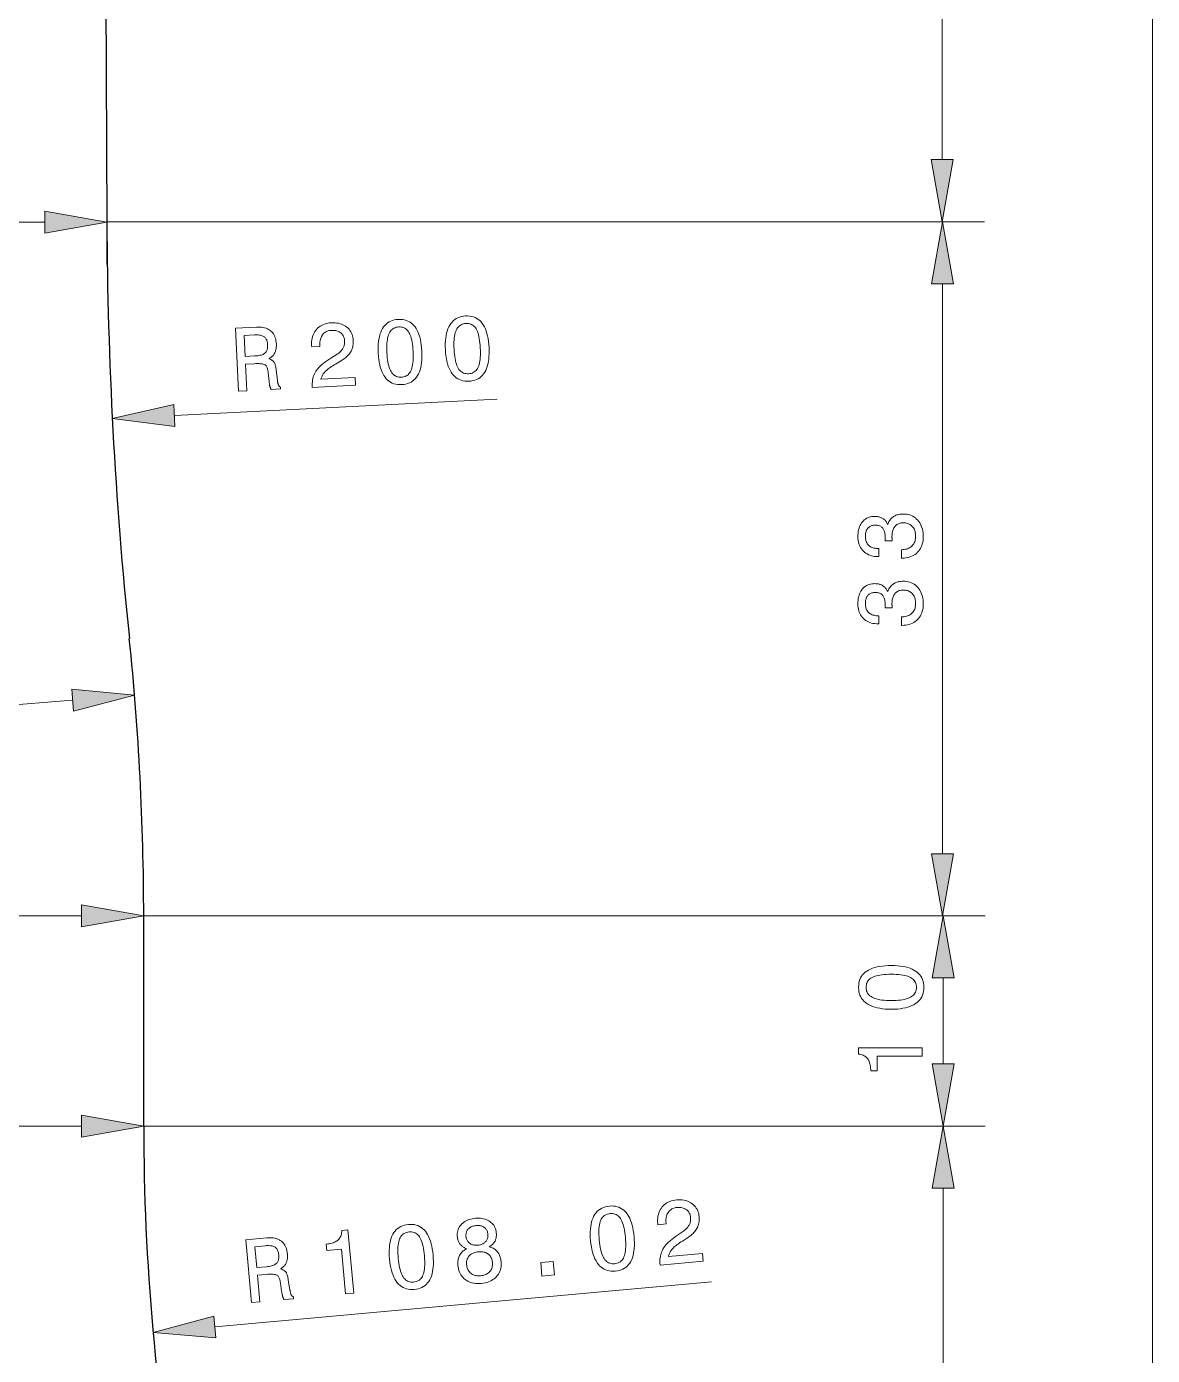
# Model space of a CAD drawing. Extents: x 5 to 286, y 5 to 409.
# Drawn here: x 124.8 to 178.3, y 155.2 to 218.4 of the extents above; entities that cross this region are included whole.
import ezdxf

# ---------------------------------------------------------------- set-up
doc = ezdxf.new("R2010")
doc.units = 0
doc.layers.add('DIMENSIONS', color=2, linetype='Continuous')
doc.layers.add('OUTLINE', color=7, linetype='Continuous', lineweight=25)

msp = doc.modelspace()

# ---------------------------------------------------------------- linework, layer by layer
at = {"layer": 'DIMENSIONS', "lineweight": 13}
for p, q in [((178.314, 131.108), (178.314, 343.199)), ((168.323, 212.108), (168.323, 266.199)), ((128.617, 209.154), (170.335, 209.154)), ((128.617, 209.154), (170.323, 209.154)), ((98.572, 209.135), (125.663, 209.135)), ((168.335, 179.108), (168.335, 206.199)), ((126.99, 186.408), (102.831, 184.414)), ((96.822, 176.154), (127.413, 176.154)), ((130.367, 176.154), (170.367, 176.154)), ((130.367, 176.154), (170.335, 176.154)), ((96.822, 166.154), (127.413, 166.154)), ((130.367, 166.154), (170.367, 166.154)), ((130.367, 166.154), (170.367, 166.154)), ((168.367, 139.108), (168.367, 163.199)), ((133.757, 156.604), (157.354, 158.757))]:
    msp.add_line(p, q, dxfattribs=at)
at = {"layer": 'DIMENSIONS', "lineweight": 13, "ltscale": 0.384163}
msp.add_line((131.826, 199.944), (147.173, 200.727), dxfattribs=at)
at = {"layer": 'DIMENSIONS', "lineweight": 13, "ltscale": 0.102279}
msp.add_line((168.367, 169.108), (168.367, 173.199), dxfattribs=at)
at = {"layer": 'DIMENSIONS', "lineweight": 13}
for points in [[(167.802, 212.108), (168.323, 209.154), (168.844, 212.108)], [(125.663, 208.614), (128.617, 209.135), (125.663, 209.656)], [(168.856, 206.199), (168.335, 209.154), (167.814, 206.199)], [(134.877, 201.101), (134.724, 204.093), (135.725, 204.144), (135.811, 204.146), (135.893, 204.144), (135.972, 204.137), (136.046, 204.125), (136.117, 204.109), (136.183, 204.089), (136.246, 204.063), (136.304, 204.034), (136.359, 203.999), (136.409, 203.96), (136.456, 203.917), (136.498, 203.87), (136.535, 203.818), (136.568, 203.762), (136.597, 203.702), (136.621, 203.637), (136.641, 203.569), (136.656, 203.496), (136.667, 203.419), (136.673, 203.337), (136.675, 203.289), (136.674, 203.242), (136.672, 203.196), (136.667, 203.152), (136.66, 203.109), (136.651, 203.067), (136.64, 203.027), (136.627, 202.989), (136.612, 202.951), (136.595, 202.915), (136.575, 202.881), (136.554, 202.848), (136.531, 202.817), (136.506, 202.787), (136.478, 202.759), (136.449, 202.732), (136.418, 202.706), (136.385, 202.682), (136.349, 202.66), (136.312, 202.639), (136.345, 202.63), (136.375, 202.62), (136.404, 202.608), (136.431, 202.595), (136.457, 202.581), (136.48, 202.565), (136.502, 202.549), (136.522, 202.53), (136.54, 202.511), (136.556, 202.49), (136.571, 202.467), (136.585, 202.441), (136.599, 202.411), (136.611, 202.377), (136.622, 202.341), (136.633, 202.301), (136.643, 202.257), (136.652, 202.21), (136.66, 202.16), (136.667, 202.106), (136.723, 201.622), (136.727, 201.591), (136.731, 201.562), (136.735, 201.535), (136.74, 201.509), (136.745, 201.486), (136.751, 201.463), (136.756, 201.443), (136.762, 201.424), (136.768, 201.407), (136.775, 201.392), (136.782, 201.378), (136.789, 201.365), (136.798, 201.352), (136.806, 201.34), (136.816, 201.329), (136.826, 201.319), (136.837, 201.309), (136.848, 201.301), (136.86, 201.292), (136.873, 201.285), (136.877, 201.203), (136.425, 201.18), (136.418, 201.19), (136.412, 201.201), (136.406, 201.213), (136.4, 201.225), (136.395, 201.239), (136.389, 201.254), (136.384, 201.27), (136.379, 201.286), (136.374, 201.304), (136.369, 201.323), (136.364, 201.343), (136.359, 201.364), (136.355, 201.386), (136.35, 201.41), (136.346, 201.436), (136.342, 201.462), (136.338, 201.49), (136.334, 201.52), (136.33, 201.55), (136.326, 201.582), (136.285, 201.969), (136.278, 202.025), (136.269, 202.077), (136.259, 202.125), (136.248, 202.169), (136.234, 202.208), (136.22, 202.244), (136.203, 202.275), (136.186, 202.302), (136.166, 202.325), (136.146, 202.344), (136.121, 202.359), (136.09, 202.373), (136.053, 202.384), (136.01, 202.393), (135.961, 202.401), (135.906, 202.406), (135.844, 202.409), (135.777, 202.41), (135.703, 202.409), (135.623, 202.406), (135.213, 202.385), (135.277, 201.121)], [(138.381, 201.28), (138.381, 201.292), (138.378, 201.38), (138.38, 201.465), (138.386, 201.547), (138.397, 201.626), (138.411, 201.703), (138.43, 201.777), (138.454, 201.848), (138.481, 201.916), (138.513, 201.982), (138.549, 202.045), (138.591, 202.107), (138.639, 202.169), (138.694, 202.231), (138.755, 202.294), (138.824, 202.357), (138.898, 202.42), (138.98, 202.483), (139.068, 202.546), (139.163, 202.61), (139.264, 202.674), (139.512, 202.826), (139.555, 202.853), (139.596, 202.881), (139.635, 202.909), (139.67, 202.938), (139.704, 202.968), (139.735, 202.998), (139.763, 203.028), (139.789, 203.059), (139.812, 203.09), (139.833, 203.122), (139.851, 203.154), (139.867, 203.188), (139.881, 203.222), (139.893, 203.258), (139.903, 203.294), (139.911, 203.331), (139.916, 203.37), (139.919, 203.409), (139.92, 203.449), (139.919, 203.49), (139.915, 203.537), (139.908, 203.582), (139.898, 203.624), (139.884, 203.665), (139.868, 203.703), (139.848, 203.74), (139.825, 203.775), (139.798, 203.807), (139.769, 203.838), (139.737, 203.866), (139.701, 203.892), (139.664, 203.915), (139.625, 203.935), (139.584, 203.952), (139.54, 203.966), (139.495, 203.977), (139.447, 203.985), (139.398, 203.99), (139.346, 203.992), (139.292, 203.99), (139.239, 203.986), (139.188, 203.978), (139.14, 203.966), (139.095, 203.951), (139.052, 203.932), (139.011, 203.909), (138.973, 203.883), (138.937, 203.853), (138.904, 203.82), (138.873, 203.783), (138.845, 203.743), (138.821, 203.701), (138.799, 203.655), (138.781, 203.608), (138.767, 203.557), (138.755, 203.504), (138.747, 203.448), (138.742, 203.39), (138.741, 203.329), (138.742, 203.266), (138.744, 203.23), (138.353, 203.21), (138.349, 203.271), (138.347, 203.364), (138.351, 203.453), (138.36, 203.539), (138.375, 203.621), (138.395, 203.699), (138.421, 203.774), (138.453, 203.844), (138.49, 203.912), (138.532, 203.975), (138.581, 204.035), (138.634, 204.091), (138.691, 204.141), (138.752, 204.186), (138.818, 204.225), (138.887, 204.259), (138.961, 204.288), (139.039, 204.311), (139.121, 204.329), (139.207, 204.342), (139.297, 204.349), (139.384, 204.351), (139.468, 204.348), (139.548, 204.34), (139.626, 204.327), (139.7, 204.308), (139.771, 204.285), (139.839, 204.256), (139.904, 204.222), (139.966, 204.184), (140.024, 204.14), (140.079, 204.091), (140.128, 204.04), (140.172, 203.985), (140.21, 203.927), (140.243, 203.865), (140.271, 203.8), (140.294, 203.732), (140.311, 203.66), (140.323, 203.585), (140.33, 203.507), (140.332, 203.446), (140.33, 203.386), (140.325, 203.328), (140.316, 203.271), (140.305, 203.215), (140.29, 203.16), (140.272, 203.107), (140.25, 203.056), (140.226, 203.006), (140.198, 202.957), (140.166, 202.909), (140.132, 202.863), (140.093, 202.817), (140.052, 202.773), (140.007, 202.729), (139.958, 202.687), (139.906, 202.646), (139.851, 202.606), (139.792, 202.567), (139.73, 202.529), (139.484, 202.387), (139.416, 202.347), (139.352, 202.307), (139.292, 202.268), (139.236, 202.23), (139.184, 202.193), (139.136, 202.157), (139.092, 202.122), (139.052, 202.088), (139.016, 202.054), (138.984, 202.022), (138.955, 201.99), (138.929, 201.957), (138.904, 201.923), (138.882, 201.889), (138.862, 201.855), (138.844, 201.82), (138.828, 201.784), (138.815, 201.747), (138.803, 201.71), (138.794, 201.672), (140.419, 201.755), (140.438, 201.385)], [(141.513, 202.905), (141.508, 203.053), (141.509, 203.195), (141.516, 203.329), (141.528, 203.457), (141.546, 203.577), (141.569, 203.691), (141.598, 203.797), (141.633, 203.897), (141.673, 203.99), (141.72, 204.075), (141.771, 204.153), (141.828, 204.224), (141.89, 204.287), (141.958, 204.342), (142.03, 204.389), (142.108, 204.429), (142.191, 204.461), (142.28, 204.486), (142.373, 204.502), (142.472, 204.512), (142.572, 204.513), (142.668, 204.506), (142.758, 204.491), (142.845, 204.467), (142.926, 204.436), (143.003, 204.397), (143.076, 204.349), (143.144, 204.293), (143.207, 204.229), (143.266, 204.157), (143.32, 204.077), (143.369, 203.99), (143.413, 203.894), (143.453, 203.791), (143.487, 203.68), (143.517, 203.562), (143.542, 203.436), (143.562, 203.302), (143.577, 203.16), (143.587, 203.011), (143.592, 202.861), (143.592, 202.719), (143.585, 202.584), (143.574, 202.457), (143.556, 202.336), (143.533, 202.223), (143.504, 202.117), (143.47, 202.018), (143.43, 201.926), (143.384, 201.841), (143.333, 201.764), (143.277, 201.694), (143.215, 201.632), (143.147, 201.578), (143.075, 201.531), (142.997, 201.492), (142.913, 201.46), (142.824, 201.436), (142.73, 201.419), (142.63, 201.41), (142.531, 201.409), (142.436, 201.416), (142.346, 201.431), (142.26, 201.454), (142.178, 201.486), (142.101, 201.525), (142.029, 201.573), (141.961, 201.629), (141.897, 201.692), (141.838, 201.764), (141.783, 201.844), (141.733, 201.932), (141.689, 202.027), (141.649, 202.129), (141.614, 202.24), (141.584, 202.357), (141.559, 202.483), (141.539, 202.616), (141.524, 202.756)], [(141.926, 202.926), (141.934, 202.805), (141.944, 202.692), (141.957, 202.585), (141.973, 202.485), (141.991, 202.392), (142.012, 202.305), (142.036, 202.225), (142.063, 202.153), (142.092, 202.086), (142.124, 202.027), (142.159, 201.974), (142.197, 201.927), (142.238, 201.886), (142.282, 201.851), (142.329, 201.821), (142.38, 201.798), (142.433, 201.781), (142.49, 201.769), (142.549, 201.764), (142.612, 201.764), (142.675, 201.77), (142.734, 201.781), (142.79, 201.799), (142.841, 201.821), (142.889, 201.849), (142.933, 201.883), (142.973, 201.922), (143.009, 201.966), (143.042, 202.017), (143.071, 202.072), (143.096, 202.134), (143.117, 202.202), (143.136, 202.277), (143.151, 202.359), (143.163, 202.447), (143.172, 202.542), (143.177, 202.644), (143.179, 202.753), (143.177, 202.868), (143.173, 202.989), (143.165, 203.111), (143.154, 203.226), (143.142, 203.334), (143.126, 203.435), (143.108, 203.529), (143.087, 203.616), (143.064, 203.696), (143.038, 203.769), (143.009, 203.835), (142.978, 203.893), (142.943, 203.946), (142.906, 203.992), (142.865, 204.033), (142.821, 204.068), (142.774, 204.097), (142.724, 204.12), (142.67, 204.137), (142.614, 204.148), (142.554, 204.154), (142.49, 204.154), (142.428, 204.147), (142.369, 204.136), (142.314, 204.119), (142.262, 204.096), (142.215, 204.067), (142.171, 204.034), (142.13, 203.994), (142.094, 203.949), (142.061, 203.898), (142.031, 203.842), (142.006, 203.78), (141.983, 203.711), (141.964, 203.636), (141.949, 203.554), (141.937, 203.465), (141.928, 203.37), (141.922, 203.269), (141.92, 203.161), (141.921, 203.047)], [(144.707, 203.068), (144.703, 203.216), (144.703, 203.358), (144.71, 203.492), (144.722, 203.62), (144.74, 203.74), (144.763, 203.854), (144.792, 203.96), (144.827, 204.06), (144.868, 204.153), (144.914, 204.238), (144.965, 204.316), (145.022, 204.387), (145.084, 204.45), (145.152, 204.505), (145.224, 204.552), (145.302, 204.592), (145.385, 204.624), (145.474, 204.649), (145.567, 204.665), (145.666, 204.674), (145.766, 204.676), (145.862, 204.669), (145.952, 204.654), (146.039, 204.63), (146.12, 204.599), (146.198, 204.56), (146.27, 204.512), (146.338, 204.456), (146.401, 204.392), (146.46, 204.32), (146.514, 204.24), (146.563, 204.153), (146.607, 204.057), (146.647, 203.954), (146.681, 203.843), (146.711, 203.725), (146.736, 203.599), (146.756, 203.465), (146.771, 203.323), (146.781, 203.174), (146.786, 203.024), (146.786, 202.882), (146.779, 202.747), (146.768, 202.62), (146.75, 202.499), (146.727, 202.386), (146.698, 202.28), (146.664, 202.181), (146.624, 202.089), (146.578, 202.004), (146.527, 201.927), (146.471, 201.857), (146.409, 201.795), (146.341, 201.741), (146.269, 201.694), (146.191, 201.655), (146.107, 201.623), (146.018, 201.599), (145.924, 201.582), (145.824, 201.573), (145.725, 201.572), (145.63, 201.579), (145.54, 201.594), (145.454, 201.617), (145.372, 201.649), (145.295, 201.688), (145.223, 201.736), (145.155, 201.792), (145.091, 201.855), (145.032, 201.927), (144.977, 202.007), (144.927, 202.095), (144.883, 202.19), (144.843, 202.292), (144.808, 202.403), (144.778, 202.52), (144.753, 202.646), (144.733, 202.779), (144.718, 202.919)], [(145.12, 203.089), (145.128, 202.968), (145.138, 202.855), (145.151, 202.748), (145.167, 202.648), (145.185, 202.555), (145.206, 202.468), (145.23, 202.388), (145.257, 202.316), (145.286, 202.249), (145.318, 202.19), (145.353, 202.137), (145.391, 202.09), (145.432, 202.049), (145.476, 202.014), (145.523, 201.984), (145.574, 201.961), (145.627, 201.944), (145.684, 201.932), (145.743, 201.927), (145.806, 201.927), (145.869, 201.933), (145.928, 201.944), (145.984, 201.962), (146.035, 201.984), (146.083, 202.012), (146.127, 202.046), (146.167, 202.085), (146.203, 202.129), (146.236, 202.18), (146.265, 202.235), (146.29, 202.297), (146.311, 202.365), (146.33, 202.44), (146.345, 202.522), (146.357, 202.61), (146.366, 202.705), (146.371, 202.807), (146.373, 202.916), (146.371, 203.031), (146.367, 203.152), (146.359, 203.274), (146.349, 203.389), (146.336, 203.497), (146.32, 203.598), (146.302, 203.692), (146.281, 203.779), (146.258, 203.859), (146.232, 203.932), (146.203, 203.998), (146.172, 204.056), (146.137, 204.109), (146.1, 204.155), (146.059, 204.196), (146.015, 204.231), (145.968, 204.26), (145.918, 204.283), (145.864, 204.3), (145.808, 204.311), (145.748, 204.317), (145.684, 204.317), (145.622, 204.31), (145.563, 204.299), (145.508, 204.282), (145.456, 204.259), (145.409, 204.23), (145.365, 204.197), (145.324, 204.157), (145.288, 204.112), (145.255, 204.061), (145.225, 204.005), (145.2, 203.943), (145.177, 203.874), (145.158, 203.799), (145.143, 203.717), (145.131, 203.628), (145.122, 203.533), (145.116, 203.432), (145.114, 203.324), (145.115, 203.21)], [(135.632, 203.772), (135.143, 203.747), (135.194, 202.751), (135.655, 202.775), (135.723, 202.779), (135.787, 202.786), (135.846, 202.795), (135.901, 202.806), (135.952, 202.819), (135.998, 202.834), (136.04, 202.851), (136.078, 202.87), (136.111, 202.892), (136.14, 202.915), (136.165, 202.941), (136.187, 202.97), (136.206, 203.002), (136.223, 203.037), (136.236, 203.075), (136.247, 203.116), (136.254, 203.159), (136.259, 203.206), (136.26, 203.255), (136.259, 203.308), (136.255, 203.359), (136.248, 203.408), (136.239, 203.453), (136.228, 203.495), (136.213, 203.534), (136.196, 203.569), (136.177, 203.602), (136.155, 203.631), (136.13, 203.658), (136.103, 203.681), (136.072, 203.701), (136.038, 203.719), (136, 203.734), (135.959, 203.747), (135.914, 203.758), (135.865, 203.765), (135.812, 203.771), (135.756, 203.774), (135.695, 203.774)], [(131.799, 200.464), (128.875, 199.793), (131.853, 199.424)], [(166.395, 193.163), (166.395, 193.562), (166.457, 193.565), (166.516, 193.571), (166.572, 193.58), (166.625, 193.593), (166.676, 193.608), (166.723, 193.627), (166.768, 193.65), (166.81, 193.675), (166.849, 193.704), (166.885, 193.736), (166.918, 193.77), (166.948, 193.808), (166.974, 193.848), (166.996, 193.891), (167.016, 193.937), (167.031, 193.985), (167.043, 194.036), (167.052, 194.089), (167.057, 194.146), (167.059, 194.205), (167.058, 194.262), (167.053, 194.318), (167.045, 194.37), (167.034, 194.421), (167.02, 194.468), (167.002, 194.514), (166.982, 194.556), (166.958, 194.597), (166.931, 194.634), (166.901, 194.67), (166.868, 194.702), (166.833, 194.731), (166.795, 194.756), (166.756, 194.778), (166.713, 194.797), (166.669, 194.812), (166.622, 194.824), (166.572, 194.832), (166.521, 194.838), (166.467, 194.839), (166.418, 194.838), (166.371, 194.833), (166.326, 194.824), (166.284, 194.812), (166.243, 194.797), (166.205, 194.779), (166.17, 194.757), (166.136, 194.732), (166.105, 194.703), (166.076, 194.672), (166.049, 194.637), (166.025, 194.599), (166.004, 194.559), (165.986, 194.516), (165.97, 194.47), (165.958, 194.422), (165.948, 194.37), (165.941, 194.316), (165.937, 194.26), (165.935, 194.2), (165.935, 194.192), (165.936, 194.183), (165.936, 194.175), (165.936, 194.166), (165.936, 194.157), (165.936, 194.148), (165.936, 194.139), (165.937, 194.13), (165.937, 194.121), (165.938, 194.112), (165.938, 194.102), (165.938, 194.092), (165.939, 194.081), (165.94, 194.07), (165.94, 194.058), (165.941, 194.046), (165.942, 194.033), (165.942, 194.019), (165.943, 194.005), (165.944, 193.99), (165.604, 193.99), (165.605, 193.999), (165.605, 194.008), (165.606, 194.017), (165.606, 194.026), (165.606, 194.035), (165.607, 194.044), (165.607, 194.052), (165.607, 194.061), (165.607, 194.07), (165.608, 194.078), (165.608, 194.087), (165.608, 194.095), (165.608, 194.103), (165.608, 194.111), (165.608, 194.119), (165.608, 194.126), (165.609, 194.134), (165.609, 194.142), (165.609, 194.149), (165.609, 194.156), (165.607, 194.213), (165.604, 194.267), (165.598, 194.317), (165.59, 194.365), (165.58, 194.409), (165.567, 194.451), (165.552, 194.49), (165.535, 194.525), (165.516, 194.558), (165.494, 194.587), (165.47, 194.614), (165.443, 194.638), (165.414, 194.659), (165.382, 194.677), (165.349, 194.692), (165.312, 194.705), (165.273, 194.715), (165.232, 194.722), (165.189, 194.726), (165.143, 194.728), (165.098, 194.726), (165.056, 194.722), (165.016, 194.715), (164.977, 194.706), (164.941, 194.694), (164.907, 194.679), (164.876, 194.661), (164.846, 194.64), (164.818, 194.617), (164.793, 194.592), (164.77, 194.563), (164.749, 194.532), (164.73, 194.499), (164.715, 194.464), (164.701, 194.426), (164.69, 194.385), (164.681, 194.343), (164.675, 194.298), (164.672, 194.25), (164.67, 194.2), (164.672, 194.144), (164.677, 194.091), (164.685, 194.041), (164.696, 193.993), (164.711, 193.948), (164.729, 193.906), (164.75, 193.867), (164.774, 193.83), (164.802, 193.796), (164.833, 193.765), (164.867, 193.737), (164.904, 193.712), (164.944, 193.689), (164.987, 193.67), (165.033, 193.654), (165.082, 193.64), (165.134, 193.63), (165.19, 193.622), (165.248, 193.618), (165.309, 193.616), (165.309, 193.233), (165.28, 193.233), (165.193, 193.235), (165.111, 193.243), (165.032, 193.256), (164.956, 193.274), (164.884, 193.297), (164.816, 193.325), (164.751, 193.358), (164.689, 193.397), (164.632, 193.44), (164.578, 193.489), (164.528, 193.542), (164.484, 193.599), (164.444, 193.659), (164.41, 193.722), (164.382, 193.79), (164.358, 193.86), (164.34, 193.935), (164.327, 194.013), (164.319, 194.094), (164.316, 194.179), (164.318, 194.269), (164.325, 194.355), (164.335, 194.437), (164.35, 194.514), (164.37, 194.587), (164.393, 194.657), (164.421, 194.722), (164.453, 194.782), (164.489, 194.839), (164.529, 194.892), (164.574, 194.94), (164.621, 194.983), (164.672, 195.021), (164.727, 195.054), (164.784, 195.082), (164.845, 195.104), (164.91, 195.122), (164.978, 195.135), (165.049, 195.142), (165.124, 195.145), (165.167, 195.144), (165.208, 195.141), (165.248, 195.136), (165.287, 195.13), (165.325, 195.121), (165.362, 195.11), (165.397, 195.098), (165.431, 195.084), (165.463, 195.067), (165.495, 195.049), (165.525, 195.029), (165.553, 195.007), (165.581, 194.983), (165.606, 194.958), (165.63, 194.93), (165.653, 194.901), (165.674, 194.87), (165.694, 194.837), (165.712, 194.802), (165.729, 194.765), (165.748, 194.813), (165.768, 194.858), (165.791, 194.9), (165.816, 194.941), (165.842, 194.979), (165.871, 195.014), (165.901, 195.048), (165.934, 195.078), (165.968, 195.107), (166.005, 195.133), (166.043, 195.157), (166.084, 195.178), (166.125, 195.197), (166.169, 195.214), (166.214, 195.227), (166.261, 195.239), (166.31, 195.247), (166.361, 195.254), (166.413, 195.258), (166.467, 195.259), (166.551, 195.256), (166.633, 195.247), (166.711, 195.232), (166.785, 195.212), (166.856, 195.185), (166.924, 195.153), (166.988, 195.114), (167.049, 195.07), (167.106, 195.02), (167.16, 194.964), (167.21, 194.903), (167.254, 194.838), (167.294, 194.769), (167.328, 194.696), (167.356, 194.62), (167.38, 194.54), (167.398, 194.455), (167.411, 194.367), (167.419, 194.275), (167.422, 194.179), (167.419, 194.088), (167.411, 194.001), (167.397, 193.918), (167.378, 193.838), (167.354, 193.762), (167.324, 193.69), (167.288, 193.622), (167.248, 193.557), (167.201, 193.496), (167.15, 193.439), (167.094, 193.387), (167.034, 193.34), (166.97, 193.299), (166.903, 193.263), (166.832, 193.232), (166.758, 193.207), (166.68, 193.188), (166.599, 193.174), (166.513, 193.166), (166.425, 193.163)], [(166.395, 189.965), (166.395, 190.363), (166.457, 190.366), (166.516, 190.372), (166.572, 190.382), (166.625, 190.394), (166.676, 190.41), (166.723, 190.429), (166.768, 190.451), (166.81, 190.477), (166.849, 190.506), (166.885, 190.537), (166.918, 190.572), (166.948, 190.61), (166.974, 190.65), (166.996, 190.693), (167.016, 190.738), (167.031, 190.787), (167.043, 190.838), (167.052, 190.891), (167.057, 190.948), (167.059, 191.006), (167.058, 191.064), (167.053, 191.12), (167.045, 191.172), (167.034, 191.223), (167.02, 191.27), (167.002, 191.316), (166.982, 191.358), (166.958, 191.398), (166.931, 191.436), (166.901, 191.471), (166.868, 191.504), (166.833, 191.532), (166.795, 191.558), (166.756, 191.58), (166.713, 191.599), (166.669, 191.614), (166.622, 191.626), (166.572, 191.634), (166.521, 191.639), (166.467, 191.641), (166.418, 191.639), (166.371, 191.634), (166.326, 191.626), (166.284, 191.614), (166.243, 191.599), (166.205, 191.581), (166.17, 191.559), (166.136, 191.534), (166.105, 191.505), (166.076, 191.473), (166.049, 191.439), (166.025, 191.401), (166.004, 191.361), (165.986, 191.318), (165.97, 191.272), (165.958, 191.223), (165.948, 191.172), (165.941, 191.118), (165.937, 191.062), (165.935, 191.002), (165.935, 190.994), (165.936, 190.985), (165.936, 190.977), (165.936, 190.968), (165.936, 190.959), (165.936, 190.95), (165.936, 190.941), (165.937, 190.932), (165.937, 190.923), (165.938, 190.914), (165.938, 190.904), (165.938, 190.894), (165.939, 190.883), (165.94, 190.872), (165.94, 190.86), (165.941, 190.847), (165.942, 190.834), (165.942, 190.821), (165.943, 190.806), (165.944, 190.791), (165.604, 190.791), (165.605, 190.801), (165.605, 190.81), (165.606, 190.819), (165.606, 190.828), (165.606, 190.837), (165.607, 190.846), (165.607, 190.854), (165.607, 190.863), (165.607, 190.872), (165.608, 190.88), (165.608, 190.888), (165.608, 190.897), (165.608, 190.905), (165.608, 190.913), (165.608, 190.921), (165.608, 190.928), (165.609, 190.936), (165.609, 190.943), (165.609, 190.951), (165.609, 190.958), (165.607, 191.015), (165.604, 191.068), (165.598, 191.119), (165.59, 191.167), (165.58, 191.211), (165.567, 191.253), (165.552, 191.291), (165.535, 191.327), (165.516, 191.36), (165.494, 191.389), (165.47, 191.416), (165.443, 191.44), (165.414, 191.461), (165.382, 191.479), (165.349, 191.494), (165.312, 191.507), (165.273, 191.517), (165.232, 191.524), (165.189, 191.528), (165.143, 191.529), (165.098, 191.528), (165.056, 191.524), (165.016, 191.517), (164.977, 191.508), (164.941, 191.495), (164.907, 191.48), (164.876, 191.463), (164.846, 191.442), (164.818, 191.419), (164.793, 191.393), (164.77, 191.365), (164.749, 191.334), (164.73, 191.301), (164.715, 191.266), (164.701, 191.228), (164.69, 191.187), (164.681, 191.145), (164.675, 191.1), (164.672, 191.052), (164.67, 191.002), (164.672, 190.946), (164.677, 190.893), (164.685, 190.843), (164.696, 190.795), (164.711, 190.75), (164.729, 190.708), (164.75, 190.669), (164.774, 190.632), (164.802, 190.598), (164.833, 190.567), (164.867, 190.539), (164.904, 190.513), (164.944, 190.491), (164.987, 190.472), (165.033, 190.455), (165.082, 190.442), (165.134, 190.432), (165.19, 190.424), (165.248, 190.42), (165.309, 190.418), (165.309, 190.035), (165.28, 190.035), (165.193, 190.037), (165.111, 190.045), (165.032, 190.058), (164.956, 190.076), (164.884, 190.099), (164.816, 190.127), (164.751, 190.16), (164.689, 190.199), (164.632, 190.242), (164.578, 190.291), (164.528, 190.344), (164.484, 190.4), (164.444, 190.46), (164.41, 190.524), (164.382, 190.591), (164.358, 190.662), (164.34, 190.737), (164.327, 190.815), (164.319, 190.896), (164.316, 190.981), (164.318, 191.071), (164.325, 191.157), (164.335, 191.238), (164.35, 191.316), (164.37, 191.389), (164.393, 191.458), (164.421, 191.523), (164.453, 191.584), (164.489, 191.641), (164.529, 191.694), (164.574, 191.742), (164.621, 191.785), (164.672, 191.823), (164.727, 191.856), (164.784, 191.884), (164.845, 191.906), (164.91, 191.924), (164.978, 191.937), (165.049, 191.944), (165.124, 191.947), (165.167, 191.946), (165.208, 191.943), (165.248, 191.938), (165.287, 191.931), (165.325, 191.923), (165.362, 191.912), (165.397, 191.9), (165.431, 191.885), (165.463, 191.869), (165.495, 191.851), (165.525, 191.831), (165.553, 191.809), (165.581, 191.785), (165.606, 191.759), (165.63, 191.732), (165.653, 191.703), (165.674, 191.672), (165.694, 191.639), (165.712, 191.604), (165.729, 191.567), (165.748, 191.615), (165.768, 191.66), (165.791, 191.702), (165.816, 191.743), (165.842, 191.78), (165.871, 191.816), (165.901, 191.849), (165.934, 191.88), (165.968, 191.909), (166.005, 191.935), (166.043, 191.959), (166.084, 191.98), (166.125, 191.999), (166.169, 192.015), (166.214, 192.029), (166.261, 192.041), (166.31, 192.049), (166.361, 192.056), (166.413, 192.059), (166.467, 192.061), (166.551, 192.058), (166.633, 192.049), (166.711, 192.034), (166.785, 192.013), (166.856, 191.987), (166.924, 191.954), (166.988, 191.916), (167.049, 191.872), (167.106, 191.822), (167.16, 191.765), (167.21, 191.704), (167.254, 191.64), (167.294, 191.571), (167.328, 191.498), (167.356, 191.422), (167.38, 191.341), (167.398, 191.257), (167.411, 191.169), (167.419, 191.077), (167.422, 190.981), (167.419, 190.89), (167.411, 190.803), (167.397, 190.72), (167.378, 190.64), (167.354, 190.564), (167.324, 190.492), (167.288, 190.424), (167.248, 190.359), (167.201, 190.298), (167.15, 190.241), (167.094, 190.189), (167.034, 190.142), (166.97, 190.1), (166.903, 190.064), (166.832, 190.034), (166.758, 190.009), (166.68, 189.99), (166.599, 189.976), (166.513, 189.968), (166.425, 189.965)], [(127.033, 185.889), (129.935, 186.651), (126.947, 186.927)], [(167.814, 179.108), (168.335, 176.154), (168.856, 179.108)], [(127.413, 175.633), (130.367, 176.154), (127.413, 176.675)], [(168.888, 173.199), (168.367, 176.154), (167.846, 173.199)], [(165.903, 171.712), (165.755, 171.714), (165.614, 171.722), (165.48, 171.736), (165.353, 171.754), (165.233, 171.778), (165.121, 171.807), (165.016, 171.842), (164.919, 171.882), (164.828, 171.927), (164.745, 171.977), (164.669, 172.033), (164.602, 172.093), (164.542, 172.159), (164.491, 172.229), (164.447, 172.304), (164.411, 172.383), (164.383, 172.468), (164.363, 172.558), (164.352, 172.652), (164.348, 172.751), (164.352, 172.851), (164.363, 172.946), (164.383, 173.036), (164.411, 173.121), (164.446, 173.201), (164.49, 173.276), (164.541, 173.346), (164.6, 173.411), (164.667, 173.471), (164.742, 173.526), (164.824, 173.576), (164.914, 173.62), (165.012, 173.66), (165.117, 173.694), (165.229, 173.723), (165.349, 173.746), (165.477, 173.765), (165.611, 173.778), (165.754, 173.786), (165.903, 173.788), (166.053, 173.786), (166.195, 173.778), (166.329, 173.765), (166.456, 173.746), (166.575, 173.723), (166.687, 173.694), (166.792, 173.66), (166.889, 173.62), (166.979, 173.576), (167.061, 173.526), (167.135, 173.471), (167.202, 173.411), (167.261, 173.346), (167.312, 173.276), (167.355, 173.201), (167.39, 173.121), (167.418, 173.036), (167.437, 172.946), (167.449, 172.851), (167.453, 172.751), (167.449, 172.652), (167.437, 172.558), (167.418, 172.468), (167.39, 172.383), (167.354, 172.304), (167.311, 172.229), (167.26, 172.159), (167.201, 172.093), (167.134, 172.033), (167.059, 171.977), (166.976, 171.927), (166.886, 171.882), (166.789, 171.842), (166.685, 171.807), (166.573, 171.778), (166.454, 171.754), (166.327, 171.736), (166.193, 171.722), (166.052, 171.714)], [(165.903, 172.125), (166.024, 172.126), (166.138, 172.131), (166.245, 172.139), (166.346, 172.149), (166.44, 172.163), (166.528, 172.18), (166.609, 172.199), (166.683, 172.222), (166.75, 172.248), (166.811, 172.277), (166.866, 172.309), (166.915, 172.344), (166.958, 172.383), (166.995, 172.425), (167.027, 172.471), (167.053, 172.52), (167.073, 172.573), (167.087, 172.629), (167.096, 172.688), (167.099, 172.751), (167.096, 172.814), (167.087, 172.874), (167.073, 172.93), (167.053, 172.983), (167.028, 173.032), (166.996, 173.077), (166.959, 173.119), (166.917, 173.158), (166.868, 173.193), (166.814, 173.224), (166.754, 173.253), (166.687, 173.278), (166.613, 173.3), (166.532, 173.319), (166.444, 173.336), (166.35, 173.349), (166.248, 173.36), (166.14, 173.367), (166.025, 173.371), (165.903, 173.373), (165.781, 173.371), (165.666, 173.367), (165.557, 173.36), (165.456, 173.349), (165.361, 173.336), (165.273, 173.319), (165.192, 173.3), (165.118, 173.278), (165.051, 173.253), (164.991, 173.224), (164.937, 173.193), (164.888, 173.158), (164.845, 173.119), (164.808, 173.077), (164.777, 173.032), (164.752, 172.983), (164.732, 172.93), (164.717, 172.874), (164.709, 172.814), (164.706, 172.751), (164.709, 172.688), (164.717, 172.629), (164.732, 172.573), (164.752, 172.52), (164.778, 172.471), (164.81, 172.425), (164.847, 172.383), (164.89, 172.344), (164.939, 172.309), (164.994, 172.277), (165.055, 172.248), (165.122, 172.222), (165.196, 172.199), (165.277, 172.18), (165.365, 172.163), (165.459, 172.149), (165.56, 172.139), (165.668, 172.131), (165.782, 172.126)], [(167.367, 169.477), (165.233, 169.477), (165.233, 168.777), (164.927, 168.777), (164.925, 168.852), (164.92, 168.923), (164.912, 168.991), (164.902, 169.054), (164.889, 169.113), (164.873, 169.169), (164.855, 169.22), (164.834, 169.267), (164.811, 169.311), (164.785, 169.35), (164.756, 169.387), (164.724, 169.42), (164.689, 169.45), (164.65, 169.477), (164.608, 169.501), (164.562, 169.522), (164.514, 169.54), (164.462, 169.555), (164.406, 169.567), (164.348, 169.576), (164.348, 169.869), (167.367, 169.869)], [(167.846, 169.108), (168.367, 166.154), (168.888, 169.108)], [(127.413, 165.633), (130.367, 166.154), (127.413, 166.675)], [(168.888, 163.199), (168.367, 166.154), (167.846, 163.199)], [(154.914, 159.539), (154.912, 159.551), (154.907, 159.639), (154.905, 159.724), (154.908, 159.806), (154.915, 159.886), (154.927, 159.963), (154.943, 160.037), (154.963, 160.109), (154.988, 160.179), (155.017, 160.246), (155.051, 160.31), (155.09, 160.374), (155.135, 160.438), (155.188, 160.502), (155.247, 160.567), (155.312, 160.632), (155.385, 160.698), (155.464, 160.765), (155.549, 160.832), (155.641, 160.899), (155.74, 160.967), (155.982, 161.129), (156.024, 161.158), (156.063, 161.187), (156.101, 161.217), (156.135, 161.248), (156.167, 161.278), (156.197, 161.309), (156.224, 161.341), (156.249, 161.373), (156.271, 161.405), (156.29, 161.437), (156.307, 161.471), (156.322, 161.505), (156.335, 161.54), (156.345, 161.576), (156.353, 161.612), (156.359, 161.65), (156.363, 161.688), (156.365, 161.728), (156.365, 161.768), (156.362, 161.809), (156.356, 161.856), (156.347, 161.9), (156.335, 161.942), (156.32, 161.982), (156.302, 162.02), (156.28, 162.056), (156.256, 162.089), (156.228, 162.121), (156.198, 162.15), (156.164, 162.178), (156.128, 162.202), (156.09, 162.224), (156.05, 162.242), (156.008, 162.257), (155.964, 162.27), (155.918, 162.279), (155.87, 162.285), (155.821, 162.287), (155.769, 162.287), (155.715, 162.284), (155.662, 162.277), (155.612, 162.267), (155.565, 162.253), (155.52, 162.236), (155.477, 162.215), (155.438, 162.191), (155.4, 162.164), (155.366, 162.133), (155.334, 162.098), (155.305, 162.06), (155.279, 162.019), (155.256, 161.975), (155.236, 161.929), (155.22, 161.881), (155.208, 161.83), (155.198, 161.776), (155.192, 161.72), (155.19, 161.662), (155.191, 161.601), (155.195, 161.538), (155.198, 161.502), (154.808, 161.466), (154.802, 161.527), (154.796, 161.62), (154.796, 161.709), (154.802, 161.795), (154.813, 161.878), (154.831, 161.957), (154.853, 162.032), (154.882, 162.104), (154.916, 162.173), (154.957, 162.238), (155.002, 162.3), (155.053, 162.358), (155.108, 162.41), (155.168, 162.457), (155.232, 162.499), (155.3, 162.536), (155.373, 162.568), (155.449, 162.594), (155.53, 162.616), (155.616, 162.632), (155.706, 162.643), (155.792, 162.648), (155.876, 162.648), (155.957, 162.643), (156.035, 162.633), (156.11, 162.618), (156.182, 162.597), (156.251, 162.571), (156.317, 162.54), (156.381, 162.504), (156.441, 162.462), (156.497, 162.416), (156.548, 162.367), (156.594, 162.314), (156.635, 162.257), (156.671, 162.197), (156.701, 162.133), (156.727, 162.066), (156.747, 161.995), (156.762, 161.92), (156.772, 161.842), (156.776, 161.781), (156.776, 161.721), (156.774, 161.663), (156.768, 161.605), (156.758, 161.549), (156.746, 161.494), (156.729, 161.441), (156.71, 161.388), (156.687, 161.337), (156.661, 161.287), (156.632, 161.238), (156.599, 161.19), (156.563, 161.143), (156.523, 161.097), (156.48, 161.052), (156.433, 161.008), (156.383, 160.965), (156.329, 160.923), (156.272, 160.881), (156.211, 160.841), (155.971, 160.69), (155.904, 160.646), (155.842, 160.604), (155.784, 160.563), (155.729, 160.523), (155.679, 160.484), (155.632, 160.446), (155.59, 160.409), (155.551, 160.373), (155.517, 160.338), (155.486, 160.305), (155.459, 160.271), (155.434, 160.237), (155.411, 160.203), (155.39, 160.168), (155.371, 160.133), (155.354, 160.097), (155.34, 160.06), (155.328, 160.023), (155.318, 159.986), (155.31, 159.948), (156.931, 160.096), (156.965, 159.726)], [(145.726, 160.322), (145.686, 160.337), (145.648, 160.354), (145.611, 160.372), (145.577, 160.392), (145.544, 160.413), (145.513, 160.435), (145.484, 160.459), (145.457, 160.485), (145.431, 160.512), (145.408, 160.541), (145.386, 160.571), (145.367, 160.602), (145.349, 160.636), (145.332, 160.67), (145.318, 160.707), (145.306, 160.745), (145.295, 160.785), (145.286, 160.826), (145.279, 160.869), (145.274, 160.914), (145.271, 160.981), (145.273, 161.046), (145.28, 161.11), (145.292, 161.171), (145.31, 161.23), (145.334, 161.287), (145.362, 161.341), (145.397, 161.394), (145.436, 161.445), (145.481, 161.493), (145.53, 161.539), (145.583, 161.581), (145.639, 161.618), (145.699, 161.652), (145.762, 161.681), (145.829, 161.707), (145.9, 161.728), (145.974, 161.746), (146.051, 161.759), (146.132, 161.769), (146.214, 161.774), (146.293, 161.775), (146.369, 161.771), (146.442, 161.763), (146.512, 161.75), (146.58, 161.732), (146.645, 161.71), (146.707, 161.683), (146.766, 161.652), (146.822, 161.616), (146.875, 161.576), (146.923, 161.534), (146.965, 161.488), (147.003, 161.439), (147.036, 161.387), (147.064, 161.332), (147.088, 161.275), (147.106, 161.214), (147.12, 161.15), (147.128, 161.083), (147.131, 161.038), (147.132, 160.994), (147.132, 160.951), (147.128, 160.91), (147.123, 160.87), (147.116, 160.831), (147.107, 160.794), (147.096, 160.758), (147.082, 160.723), (147.067, 160.69), (147.049, 160.658), (147.029, 160.626), (147.008, 160.596), (146.983, 160.568), (146.957, 160.54), (146.929, 160.514), (146.898, 160.488), (146.865, 160.464), (146.83, 160.441), (146.793, 160.419), (146.843, 160.404), (146.89, 160.387), (146.935, 160.367), (146.978, 160.346), (147.019, 160.322), (147.058, 160.296), (147.094, 160.268), (147.128, 160.237), (147.16, 160.204), (147.189, 160.17), (147.217, 160.133), (147.242, 160.094), (147.264, 160.053), (147.285, 160.01), (147.302, 159.966), (147.318, 159.919), (147.331, 159.87), (147.342, 159.82), (147.351, 159.767), (147.357, 159.713), (147.362, 159.628), (147.361, 159.547), (147.354, 159.468), (147.341, 159.392), (147.323, 159.32), (147.298, 159.25), (147.268, 159.183), (147.232, 159.119), (147.19, 159.059), (147.142, 159.001), (147.088, 158.947), (147.031, 158.898), (146.969, 158.853), (146.903, 158.814), (146.832, 158.779), (146.757, 158.749), (146.678, 158.724), (146.595, 158.703), (146.507, 158.687), (146.414, 158.676), (146.322, 158.67), (146.232, 158.67), (146.146, 158.675), (146.064, 158.686), (145.985, 158.702), (145.909, 158.723), (145.837, 158.75), (145.769, 158.783), (145.703, 158.821), (145.641, 158.864), (145.584, 158.912), (145.532, 158.964), (145.485, 159.02), (145.443, 159.081), (145.406, 159.145), (145.375, 159.213), (145.349, 159.285), (145.328, 159.361), (145.312, 159.441), (145.302, 159.525), (145.298, 159.58), (145.297, 159.633), (145.298, 159.685), (145.303, 159.735), (145.31, 159.784), (145.319, 159.831), (145.331, 159.877), (145.346, 159.921), (145.364, 159.964), (145.384, 160.005), (145.407, 160.044), (145.432, 160.082), (145.46, 160.118), (145.49, 160.153), (145.523, 160.185), (145.559, 160.216), (145.597, 160.245), (145.637, 160.273), (145.681, 160.298)], [(151.608, 160.706), (151.597, 160.855), (151.593, 160.996), (151.594, 161.131), (151.601, 161.259), (151.614, 161.38), (151.632, 161.494), (151.657, 161.602), (151.688, 161.703), (151.725, 161.797), (151.768, 161.884), (151.816, 161.964), (151.87, 162.037), (151.93, 162.102), (151.995, 162.16), (152.065, 162.211), (152.142, 162.254), (152.223, 162.289), (152.311, 162.317), (152.404, 162.337), (152.502, 162.35), (152.602, 162.355), (152.697, 162.352), (152.789, 162.341), (152.876, 162.321), (152.959, 162.293), (153.037, 162.257), (153.112, 162.212), (153.182, 162.159), (153.248, 162.098), (153.309, 162.028), (153.367, 161.95), (153.419, 161.865), (153.467, 161.771), (153.511, 161.67), (153.55, 161.56), (153.584, 161.443), (153.614, 161.318), (153.639, 161.185), (153.66, 161.044), (153.676, 160.895), (153.687, 160.746), (153.692, 160.604), (153.691, 160.469), (153.685, 160.341), (153.672, 160.22), (153.653, 160.106), (153.629, 159.999), (153.599, 159.898), (153.562, 159.805), (153.52, 159.719), (153.472, 159.639), (153.418, 159.568), (153.359, 159.503), (153.294, 159.446), (153.223, 159.396), (153.147, 159.354), (153.065, 159.319), (152.977, 159.291), (152.883, 159.271), (152.784, 159.258), (152.685, 159.253), (152.59, 159.256), (152.499, 159.267), (152.412, 159.287), (152.33, 159.315), (152.251, 159.352), (152.177, 159.396), (152.106, 159.449), (152.04, 159.51), (151.978, 159.58), (151.92, 159.658), (151.867, 159.743), (151.818, 159.836), (151.775, 159.937), (151.735, 160.046), (151.701, 160.162), (151.671, 160.287), (151.645, 160.419), (151.624, 160.559)], [(152.02, 160.744), (152.032, 160.624), (152.047, 160.511), (152.064, 160.405), (152.084, 160.305), (152.106, 160.213), (152.131, 160.127), (152.158, 160.049), (152.187, 159.977), (152.219, 159.912), (152.253, 159.854), (152.29, 159.802), (152.33, 159.757), (152.373, 159.717), (152.418, 159.684), (152.467, 159.657), (152.518, 159.635), (152.572, 159.62), (152.629, 159.611), (152.689, 159.608), (152.752, 159.61), (152.815, 159.619), (152.873, 159.633), (152.928, 159.652), (152.978, 159.677), (153.025, 159.707), (153.068, 159.742), (153.106, 159.783), (153.141, 159.829), (153.171, 159.88), (153.197, 159.937), (153.22, 160), (153.239, 160.069), (153.255, 160.144), (153.267, 160.227), (153.275, 160.315), (153.28, 160.411), (153.281, 160.513), (153.278, 160.621), (153.272, 160.736), (153.263, 160.857), (153.25, 160.979), (153.235, 161.093), (153.218, 161.201), (153.198, 161.301), (153.176, 161.394), (153.152, 161.48), (153.126, 161.559), (153.097, 161.631), (153.065, 161.695), (153.032, 161.753), (152.995, 161.804), (152.956, 161.849), (152.914, 161.888), (152.869, 161.921), (152.82, 161.948), (152.769, 161.969), (152.715, 161.984), (152.658, 161.993), (152.598, 161.996), (152.535, 161.993), (152.472, 161.985), (152.414, 161.971), (152.359, 161.951), (152.309, 161.927), (152.262, 161.896), (152.22, 161.861), (152.181, 161.819), (152.146, 161.773), (152.115, 161.721), (152.088, 161.664), (152.065, 161.6), (152.046, 161.531), (152.03, 161.455), (152.017, 161.372), (152.009, 161.284), (152.004, 161.188), (152.002, 161.087), (152.004, 160.979), (152.01, 160.865)], [(139.961, 158.174), (139.767, 160.299), (139.07, 160.235), (139.042, 160.54), (139.117, 160.549), (139.187, 160.561), (139.254, 160.574), (139.316, 160.59), (139.374, 160.609), (139.427, 160.629), (139.477, 160.652), (139.522, 160.677), (139.563, 160.704), (139.6, 160.733), (139.634, 160.765), (139.664, 160.8), (139.69, 160.838), (139.714, 160.88), (139.734, 160.924), (139.751, 160.971), (139.764, 161.021), (139.775, 161.074), (139.782, 161.13), (139.785, 161.19), (140.077, 161.216), (140.352, 158.21)], [(142.053, 159.834), (142.043, 159.982), (142.038, 160.124), (142.039, 160.259), (142.046, 160.386), (142.059, 160.508), (142.078, 160.622), (142.102, 160.73), (142.133, 160.831), (142.17, 160.925), (142.213, 161.012), (142.261, 161.092), (142.315, 161.165), (142.375, 161.23), (142.44, 161.288), (142.511, 161.338), (142.587, 161.381), (142.669, 161.417), (142.756, 161.445), (142.849, 161.465), (142.947, 161.478), (143.047, 161.483), (143.143, 161.48), (143.234, 161.469), (143.321, 161.449), (143.404, 161.421), (143.483, 161.384), (143.557, 161.34), (143.627, 161.287), (143.693, 161.226), (143.755, 161.156), (143.812, 161.078), (143.864, 160.993), (143.912, 160.899), (143.956, 160.798), (143.995, 160.688), (144.029, 160.571), (144.059, 160.446), (144.085, 160.313), (144.105, 160.172), (144.122, 160.023), (144.132, 159.874), (144.138, 159.732), (144.137, 159.597), (144.13, 159.469), (144.117, 159.348), (144.099, 159.234), (144.074, 159.126), (144.044, 159.026), (144.008, 158.933), (143.965, 158.846), (143.917, 158.767), (143.864, 158.695), (143.804, 158.631), (143.739, 158.574), (143.668, 158.524), (143.592, 158.482), (143.51, 158.447), (143.422, 158.419), (143.329, 158.399), (143.229, 158.386), (143.13, 158.38), (143.035, 158.384), (142.944, 158.395), (142.858, 158.415), (142.775, 158.443), (142.696, 158.479), (142.622, 158.524), (142.551, 158.577), (142.485, 158.638), (142.423, 158.708), (142.365, 158.785), (142.312, 158.871), (142.264, 158.964), (142.22, 159.065), (142.18, 159.174), (142.146, 159.29), (142.116, 159.415), (142.09, 159.547), (142.07, 159.687)], [(142.465, 159.872), (142.477, 159.752), (142.492, 159.639), (142.51, 159.532), (142.529, 159.433), (142.552, 159.341), (142.576, 159.255), (142.603, 159.176), (142.633, 159.105), (142.664, 159.04), (142.699, 158.982), (142.736, 158.93), (142.775, 158.885), (142.818, 158.845), (142.864, 158.812), (142.912, 158.784), (142.963, 158.763), (143.017, 158.748), (143.074, 158.739), (143.134, 158.735), (143.197, 158.738), (143.26, 158.747), (143.318, 158.761), (143.373, 158.78), (143.424, 158.805), (143.47, 158.835), (143.513, 158.87), (143.551, 158.911), (143.586, 158.957), (143.616, 159.008), (143.643, 159.065), (143.665, 159.127), (143.684, 159.197), (143.7, 159.272), (143.712, 159.355), (143.72, 159.443), (143.725, 159.539), (143.726, 159.64), (143.724, 159.749), (143.717, 159.864), (143.708, 159.985), (143.695, 160.107), (143.68, 160.221), (143.663, 160.329), (143.644, 160.429), (143.622, 160.522), (143.597, 160.608), (143.571, 160.687), (143.542, 160.759), (143.511, 160.823), (143.477, 160.881), (143.441, 160.932), (143.401, 160.977), (143.359, 161.016), (143.314, 161.049), (143.266, 161.076), (143.214, 161.097), (143.16, 161.112), (143.103, 161.121), (143.043, 161.124), (142.98, 161.121), (142.917, 161.113), (142.859, 161.099), (142.805, 161.079), (142.754, 161.054), (142.708, 161.024), (142.665, 160.988), (142.626, 160.947), (142.591, 160.901), (142.56, 160.849), (142.533, 160.792), (142.51, 160.728), (142.491, 160.659), (142.475, 160.583), (142.463, 160.5), (142.454, 160.411), (142.449, 160.316), (142.447, 160.215), (142.45, 160.107), (142.456, 159.992)], [(145.687, 160.917), (145.692, 160.876), (145.7, 160.836), (145.711, 160.798), (145.724, 160.762), (145.74, 160.727), (145.759, 160.695), (145.78, 160.665), (145.804, 160.637), (145.831, 160.61), (145.86, 160.586), (145.892, 160.564), (145.925, 160.545), (145.96, 160.528), (145.996, 160.514), (146.034, 160.503), (146.074, 160.495), (146.115, 160.49), (146.158, 160.487), (146.203, 160.487), (146.249, 160.49), (146.295, 160.496), (146.339, 160.504), (146.381, 160.514), (146.421, 160.527), (146.459, 160.542), (146.495, 160.56), (146.528, 160.58), (146.56, 160.603), (146.589, 160.628), (146.616, 160.655), (146.64, 160.684), (146.662, 160.715), (146.68, 160.747), (146.696, 160.781), (146.708, 160.816), (146.718, 160.852), (146.724, 160.89), (146.728, 160.929), (146.729, 160.97), (146.726, 161.012), (146.721, 161.054), (146.713, 161.094), (146.703, 161.131), (146.69, 161.167), (146.674, 161.2), (146.656, 161.232), (146.635, 161.261), (146.612, 161.288), (146.585, 161.313), (146.557, 161.337), (146.526, 161.357), (146.493, 161.375), (146.458, 161.391), (146.422, 161.404), (146.384, 161.414), (146.343, 161.421), (146.301, 161.426), (146.257, 161.428), (146.211, 161.428), (146.163, 161.425), (146.116, 161.419), (146.071, 161.411), (146.029, 161.401), (145.989, 161.389), (145.951, 161.374), (145.915, 161.357), (145.881, 161.338), (145.85, 161.317), (145.821, 161.293), (145.795, 161.267), (145.771, 161.239), (145.75, 161.21), (145.731, 161.179), (145.716, 161.146), (145.704, 161.112), (145.695, 161.076), (145.688, 161.039), (145.685, 161), (145.684, 160.959)], [(135.495, 157.766), (135.222, 160.75), (136.22, 160.841), (136.306, 160.846), (136.388, 160.847), (136.467, 160.844), (136.542, 160.835), (136.613, 160.822), (136.68, 160.804), (136.744, 160.781), (136.803, 160.754), (136.859, 160.722), (136.911, 160.685), (136.959, 160.643), (137.003, 160.598), (137.043, 160.547), (137.078, 160.493), (137.109, 160.434), (137.136, 160.37), (137.158, 160.303), (137.176, 160.23), (137.19, 160.154), (137.2, 160.073), (137.203, 160.024), (137.205, 159.977), (137.204, 159.931), (137.201, 159.887), (137.196, 159.844), (137.189, 159.802), (137.179, 159.762), (137.168, 159.722), (137.154, 159.685), (137.138, 159.648), (137.12, 159.613), (137.1, 159.579), (137.078, 159.547), (137.054, 159.516), (137.028, 159.487), (137, 159.459), (136.97, 159.432), (136.938, 159.407), (136.903, 159.383), (136.867, 159.361), (136.9, 159.353), (136.931, 159.344), (136.96, 159.333), (136.988, 159.322), (137.014, 159.308), (137.038, 159.294), (137.06, 159.278), (137.081, 159.26), (137.1, 159.242), (137.117, 159.222), (137.133, 159.199), (137.148, 159.173), (137.162, 159.144), (137.176, 159.111), (137.189, 159.075), (137.201, 159.035), (137.213, 158.992), (137.223, 158.946), (137.233, 158.896), (137.242, 158.843), (137.318, 158.36), (137.323, 158.33), (137.329, 158.301), (137.334, 158.274), (137.34, 158.249), (137.346, 158.225), (137.352, 158.203), (137.359, 158.183), (137.365, 158.165), (137.372, 158.148), (137.379, 158.133), (137.387, 158.119), (137.395, 158.106), (137.404, 158.094), (137.413, 158.083), (137.423, 158.072), (137.433, 158.062), (137.445, 158.053), (137.456, 158.045), (137.469, 158.037), (137.482, 158.03), (137.489, 157.948), (137.038, 157.907), (137.031, 157.917), (137.025, 157.927), (137.018, 157.939), (137.012, 157.952), (137.006, 157.965), (136.999, 157.98), (136.994, 157.995), (136.988, 158.012), (136.982, 158.029), (136.976, 158.048), (136.971, 158.067), (136.965, 158.088), (136.96, 158.111), (136.955, 158.134), (136.949, 158.159), (136.944, 158.186), (136.939, 158.214), (136.933, 158.243), (136.928, 158.273), (136.923, 158.305), (136.867, 158.69), (136.858, 158.746), (136.847, 158.797), (136.835, 158.845), (136.821, 158.888), (136.807, 158.927), (136.79, 158.962), (136.773, 158.992), (136.754, 159.019), (136.734, 159.041), (136.713, 159.059), (136.687, 159.073), (136.656, 159.086), (136.619, 159.096), (136.575, 159.103), (136.526, 159.108), (136.47, 159.111), (136.409, 159.112), (136.341, 159.11), (136.268, 159.106), (136.188, 159.1), (135.779, 159.062), (135.894, 157.803)], [(136.142, 160.465), (135.655, 160.421), (135.745, 159.428), (136.205, 159.47), (136.273, 159.477), (136.336, 159.486), (136.395, 159.498), (136.45, 159.511), (136.5, 159.526), (136.546, 159.543), (136.587, 159.562), (136.624, 159.582), (136.656, 159.605), (136.684, 159.63), (136.708, 159.657), (136.729, 159.687), (136.747, 159.719), (136.762, 159.755), (136.774, 159.793), (136.782, 159.834), (136.788, 159.878), (136.791, 159.925), (136.791, 159.974), (136.787, 160.027), (136.781, 160.078), (136.773, 160.126), (136.762, 160.171), (136.748, 160.212), (136.732, 160.251), (136.714, 160.286), (136.693, 160.317), (136.67, 160.346), (136.644, 160.371), (136.616, 160.393), (136.585, 160.412), (136.55, 160.429), (136.512, 160.443), (136.47, 160.454), (136.424, 160.462), (136.375, 160.468), (136.322, 160.471), (136.266, 160.472), (136.205, 160.47)], [(145.714, 159.571), (145.721, 159.518), (145.731, 159.467), (145.743, 159.419), (145.759, 159.374), (145.778, 159.331), (145.8, 159.29), (145.825, 159.253), (145.853, 159.218), (145.884, 159.185), (145.919, 159.155), (145.956, 159.128), (145.995, 159.104), (146.036, 159.084), (146.079, 159.067), (146.124, 159.054), (146.171, 159.044), (146.221, 159.037), (146.272, 159.034), (146.326, 159.034), (146.381, 159.037), (146.437, 159.044), (146.49, 159.054), (146.541, 159.066), (146.588, 159.082), (146.633, 159.1), (146.675, 159.122), (146.715, 159.146), (146.752, 159.173), (146.786, 159.204), (146.817, 159.237), (146.846, 159.273), (146.87, 159.31), (146.892, 159.35), (146.909, 159.392), (146.924, 159.435), (146.935, 159.481), (146.942, 159.529), (146.946, 159.578), (146.946, 159.63), (146.943, 159.684), (146.937, 159.733), (146.927, 159.78), (146.915, 159.825), (146.899, 159.867), (146.881, 159.907), (146.859, 159.945), (146.835, 159.98), (146.807, 160.013), (146.776, 160.043), (146.742, 160.071), (146.706, 160.096), (146.667, 160.117), (146.626, 160.136), (146.583, 160.152), (146.537, 160.164), (146.49, 160.173), (146.44, 160.179), (146.388, 160.182), (146.334, 160.181), (146.277, 160.177), (146.222, 160.171), (146.169, 160.162), (146.118, 160.149), (146.071, 160.135), (146.026, 160.117), (145.983, 160.097), (145.944, 160.074), (145.907, 160.048), (145.873, 160.02), (145.842, 159.988), (145.813, 159.955), (145.788, 159.92), (145.767, 159.882), (145.749, 159.843), (145.735, 159.803), (145.724, 159.76), (145.716, 159.716), (145.712, 159.669), (145.712, 159.621)], [(149.295, 159.026), (149.237, 159.666), (149.831, 159.721), (149.89, 159.08)], [(133.709, 157.122), (130.814, 156.335), (133.804, 156.085)]]:
    msp.add_lwpolyline(points, close=True, dxfattribs=at)
for points in [[(167.802, 212.108), (168.323, 209.154), (167.802, 212.108), (168.844, 212.108)], [(125.663, 208.614), (128.617, 209.135), (125.663, 208.614), (125.663, 209.656)], [(168.856, 206.199), (168.335, 209.154), (168.856, 206.199), (167.814, 206.199)], [(131.799, 200.464), (128.875, 199.793), (131.799, 200.464), (131.853, 199.424)], [(127.033, 185.889), (129.935, 186.651), (127.033, 185.889), (126.947, 186.927)], [(167.814, 179.108), (168.335, 176.154), (167.814, 179.108), (168.856, 179.108)], [(127.413, 175.633), (130.367, 176.154), (127.413, 175.633), (127.413, 176.675)], [(168.888, 173.199), (168.367, 176.154), (168.888, 173.199), (167.846, 173.199)], [(167.846, 169.108), (168.367, 166.154), (167.846, 169.108), (168.888, 169.108)], [(127.413, 165.633), (130.367, 166.154), (127.413, 165.633), (127.413, 166.675)], [(168.888, 163.199), (168.367, 166.154), (168.888, 163.199), (167.846, 163.199)], [(133.709, 157.122), (130.814, 156.335), (133.709, 157.122), (133.804, 156.085)]]:
    msp.add_solid(points, dxfattribs=at)
at = {"layer": 'OUTLINE', "lineweight": 30}
msp.add_line((128.367, 269.154), (128.617, 209.154), dxfattribs=at)
at = {"layer": 'OUTLINE', "lineweight": 13, "ltscale": 0.050457}
msp.add_line((128.617, 209.154), (128.617, 207.135), dxfattribs=at)
at = {"layer": 'OUTLINE', "lineweight": 30, "ltscale": 0.25}
msp.add_line((130.367, 166.154), (130.367, 176.154), dxfattribs=at)
at = {"layer": 'OUTLINE', "lineweight": 30}
for centre, radius, start, end in [((328.616, 209.987), 200, 180.23874, 185.92774), ((2.76, 176.154), 127.607, 0, 5.92774), ((238.384, 166.154), 108.017, 179.99999, 190.28552)]:
    msp.add_arc(centre, radius, start, end, dxfattribs=at)

doc.saveas('drawing.dxf')
